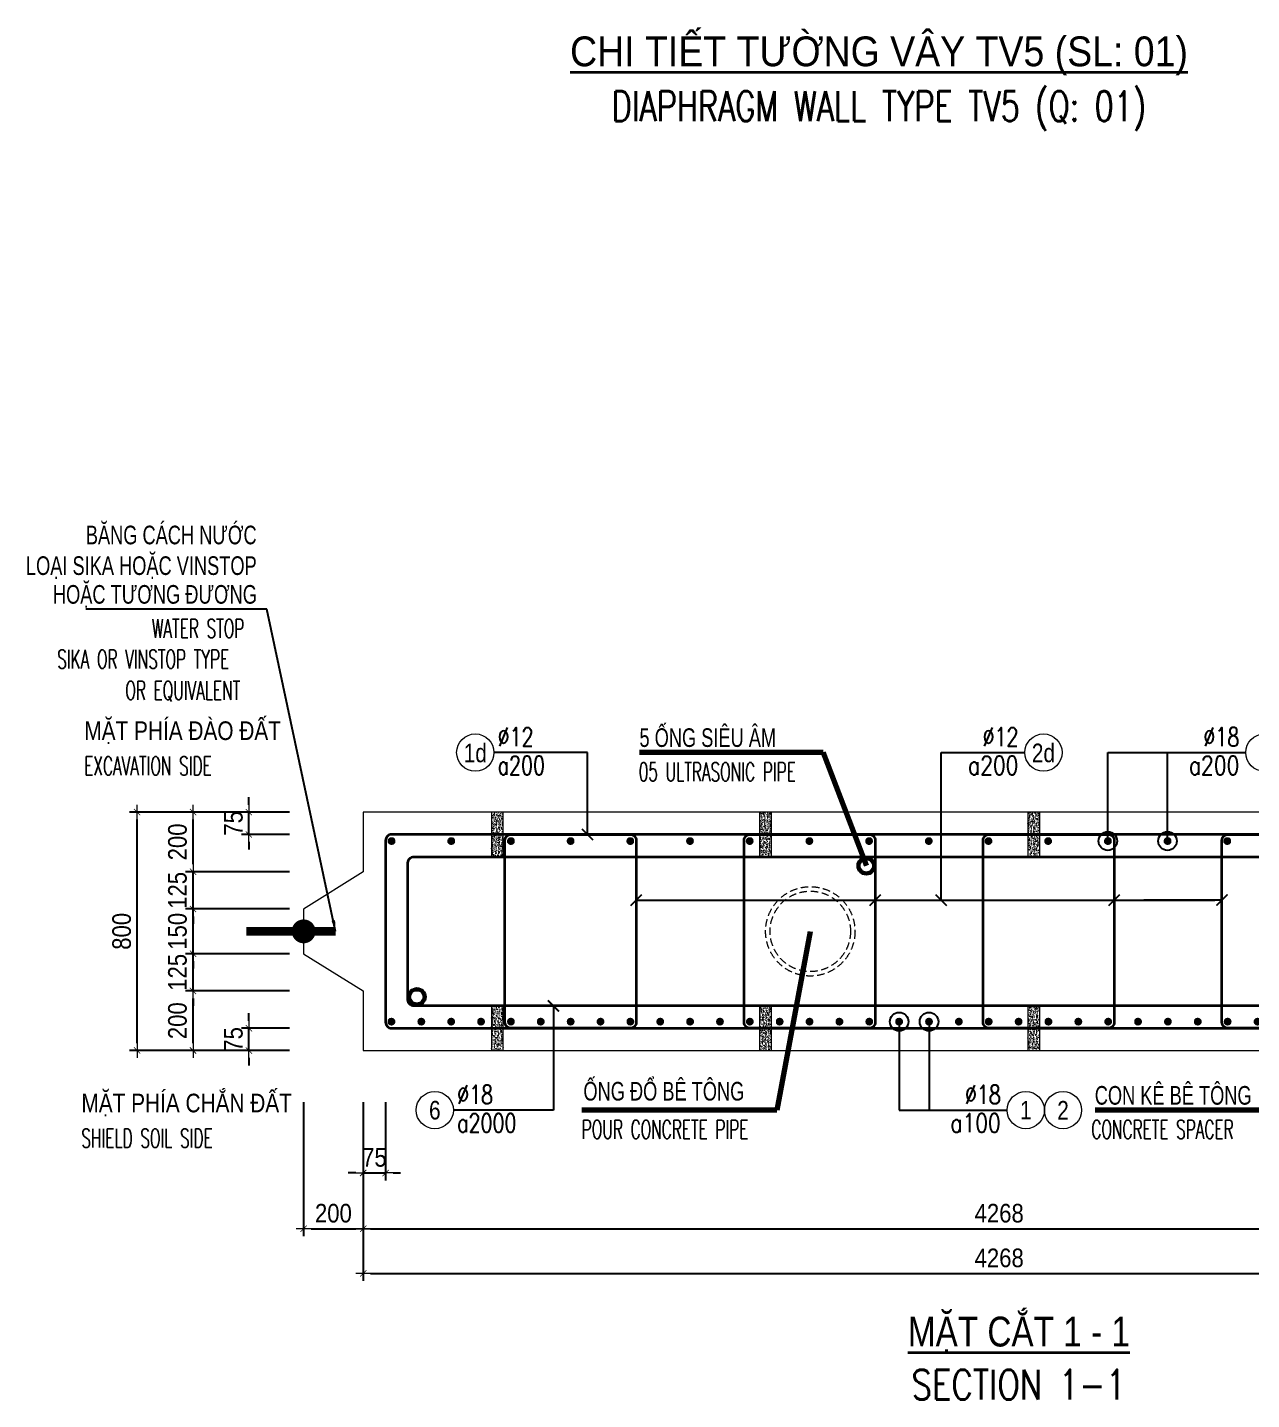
# Model space of a CAD drawing. Header units: millimetres. Extents: x -642477 to 1168880, y -27982 to 330379.
# Drawn here: x 705081 to 717403, y 89738 to 103552 of the extents above; entities that cross this region are included whole.
import ezdxf
from ezdxf.enums import TextEntityAlignment as Align

# ---------------------------------------------------------------- set-up
doc = ezdxf.new("R2010")
doc.units = ezdxf.units.MM
doc.linetypes.add('HIDDEN', pattern=[0.375, 0.25, -0.125])
doc.layers.get('0').update_dxf_attribs({"lineweight": 20})
doc.layers.get('Defpoints').update_dxf_attribs({"color": 151, "lineweight": 9})
for name, color, linetype, lineweight in [('NDC_S_BREAK-LINE', 1, 'Continuous', 15), ('NDC_S_DIAPHGRAM WALL', 3, 'Continuous', 20), ('NDC_S_DIM', 1, 'Continuous', 15), ('NDC_S_ENG TITLE', 3, 'Continuous', 20), ('NDC_S_HATCH MATERIAL', 8, 'Continuous', 13), ('NDC_S_LEADER', 1, 'Continuous', 15), ('NDC_S_LEVEL TEXT', 7, 'Continuous', 20), ('NDC_S_REBAR', 4, 'Continuous', 35), ('NDC_S_VN TEXT', 7, 'Continuous', 20), ('NDC_S_VN TITLE', 6, 'Continuous', 35)]:
    doc.layers.add(name, color=color, linetype=linetype, lineweight=lineweight)
doc.layers.add('NDC_S_REBAR DES.', color=2, linetype='Continuous')
doc.styles.add('ARIAL', font='arial.ttf', dxfattribs={"width": 0.8})
doc.styles.add('NDC_ARIAL', font='arial.ttf', dxfattribs={"width": 0.85})
doc.styles.add('NDC_DIM', font='', dxfattribs={"width": 0.75})
doc.styles.add('NDC_EN TXT', font='romans.shx', dxfattribs={"width": 0.8})
doc.styles.get('NDC_DIM').set_extended_font_data('Dotum')
doc.dimstyles.new('A1-NDC-1-25 (x3)', dxfattribs={"dimscale": 75, "dimtxt": 2.5, "dimasz": 1, "dimexe": 1, "dimexo": 0, "dimgap": 0.8, "dimtad": 1, "dimdec": 0, "dimlfac": 0.333333, "dimdsep": 46, "dimtxsty": 'NDC_ARIAL', "dimblk": 'DIMMARK', "dimcen": 49999.938995, "dimdle": 1.5, "dimclrd": 1, "dimclre": 1, "dimclrt": 3, "dimadec": 0, "dimazin": 0, "dimtfac": 1, "dimtdec": 0, "dimtix": 1, "dimtmove": 2, "dimatfit": 3, "dimfxl": 1, "dimarcsym": 0})
doc.dimstyles.new('NDC_dim_25', dxfattribs={"dimscale": 25, "dimtxt": 2.2, "dimasz": 1.5, "dimexe": 1.5, "dimexo": 2.5, "dimgap": 1, "dimtad": 1, "dimdec": 0, "dimzin": 0, "dimdsep": 46, "dimtxsty": 'NDC_DIM', "dimblk": 'DIMMARK', "dimcen": 0.09, "dimdle": 1.2, "dimclrd": 1, "dimclre": 1, "dimclrt": 3, "dimadec": 0, "dimazin": 0, "dimtfac": 1, "dimtdec": 0, "dimtix": 1, "dimtofl": 0, "dimtmove": 0, "dimatfit": 3, "dimfxl": 6, "dimfxlon": 1, "dimtolj": 1, "dimtzin": 0, "dimarcsym": 0})

# ---------------------------------------------------------------- blocks, each defined once
blk = doc.blocks.new('DIMMARK')
at = {"layer": 'NDC_S_DIM', "color": 1}
blk.add_line((-1.5, 0), (1, 0), dxfattribs=at)
at = {"layer": 'NDC_S_DIM', "color": 2, "const_width": 0.1}
blk.add_lwpolyline([(-0.424, -0.424), (0.424, 0.424)], dxfattribs=at)
blk = doc.blocks.new('Ong sieu am')
at = {"layer": 'NDC_S_HATCH MATERIAL'}
h = blk.add_hatch(dxfattribs=at)
h.set_pattern_fill('ANSI31', color=256, scale=20)
h.set_pattern_definition([(45, (0, 0), (-1.76776695, 1.76776695), [])])
h.paths.add_polyline_path([(-7119.3, 51158.9, 1), (-7179.3, 51158.9, 1)])
h.paths.add_polyline_path([(-7171.3, 51158.9, -1), (-7127.3, 51158.9, -1)], flags=16)
at = {"layer": 'NDC_S_REBAR DES.'}
for radius in [30, 22]:
    blk.add_circle((-7149.3, 51158.9), radius, dxfattribs=at)
blk = doc.blocks.new('ong do BT')
at = {"layer": 'NDC_S_HATCH MATERIAL', "linetype": 'HIDDEN', "ltscale": 100}
for radius in [150, 135]:
    blk.add_circle((-6323.7, 51237.8), radius, dxfattribs=at)
blk = doc.blocks.new('con ke BT')
at = {"layer": 'NDC_S_HATCH MATERIAL'}
h = blk.add_hatch(dxfattribs=at)
h.set_pattern_fill('AR-CONC', color=256, scale=2)
h.set_pattern_definition([(50, (0, 0), (14.3452037, -1.2550427), [1.5, -16.5]), (355, (0, 0), (-2.7750267, 15.0438427), [1.2, -13.2]), (100.451444, (1.195, -0.105), (11.570177, 13.7888), [1.274804, -14.0228422]), (46.1842, (0, 4), (21.3448266, -3.3103856), [2.25, -24.75]), (96.635635, (1.779, 3.724), (18.693239, 19.482372), [1.912207, -21.034275]), (351.184164, (0, 4), (18.693239, 19.482372), [1.8, -19.8]), (21, (2, 3), (11.938141, -8.0523778), [1.5, -16.5]), (326, (2, 3), (4.8663066, 14.503001), [1.2, -13.2]), (71.451445, (2.995, 2.329), (16.8044475, 6.450623), [1.274804, -14.0228422]), (37.5, (0, 0), (0.2431971, 6.6578771), [0, -13.04, 0, -13.4, 0, -13.25]), (7.5, (0, 0), (5.2613907, 7.8882342), [0, -7.64, 0, -12.74, 0, -5.05]), (327.5, (-4.46, 0), (10.6764487, -0.45109743), [0, -5, 0, -15.6, 0, -20.7]), (317.5, (-6.46, 0), (11.6637234, 2.0020996), [0, -6.5, 0, -10.36, 0, -14.7])])
h.paths.add_polyline_path([(-7076.9, 51430.9), (-7116.9, 51430.9), (-7116.9, 51280.9), (-7076.9, 51280.9)])
at = {"layer": 'NDC_S_BREAK-LINE'}
blk.add_lwpolyline([(-7116.9, 51430.9), (-7116.9, 51280.9), (-7076.9, 51280.9), (-7076.9, 51430.9)], close=True, dxfattribs=at)
blk = doc.blocks.new('*U1086')
at = {"layer": 'NDC_S_LEADER', "xscale": 3, "yscale": 3, "zscale": 3}
blk.add_blockref('con ke BT', (21291, -154068), dxfattribs=at)
blk = doc.blocks.new('*U1079')
at = {"layer": 'NDC_S_DIM', "color": 0, "linetype": 'ByBlock', "lineweight": -2, "transparency": 16777216}
for p in [(0, 0), (2700, 0), (5400, 0), (8100, 0)]:
    blk.add_blockref('*U1086', p, dxfattribs=at)
blk = doc.blocks.new('*U1080')
at = {"layer": 'NDC_S_LEADER', "xscale": 3, "yscale": 3, "zscale": 3}
blk.add_blockref('con ke BT', (21291, -154068), dxfattribs=at)
blk = doc.blocks.new('*U1081')
at = {"layer": 'NDC_S_DIM', "color": 0, "linetype": 'ByBlock', "lineweight": -2, "transparency": 16777216}
for p in [(0, 0), (2700, 0), (5400, 0), (8100, 0), (10800, 0)]:
    blk.add_blockref('*U1080', p, dxfattribs=at)
blk = doc.blocks.new('*U367')
blk.add_circle((-2.5, 0), 2.5)
at = {"layer": 'NDC_S_VN TEXT', "color": 3, "style": 'NDC_EN TXT', "width": 0.75}
for tag, p in [('DK1', (0.5, 0.85)), ('KC1', (0.5, -2.97))]:
    blk.add_attdef(tag, p, '', height=2.5, dxfattribs=at)
at = {"layer": 'NDC_S_VN TEXT', "color": 7, "style": 'ARIAL', "width": 0.8}
blk.add_attdef('SH2', text='', height=2.5, dxfattribs=at).set_placement((-2.5, 0), align=Align.MIDDLE)
blk = doc.blocks.new('*U366')
blk.add_circle((2.5, 0), 2.5)
at = {"layer": 'NDC_S_VN TEXT', "color": 3, "style": 'NDC_EN TXT'}
for tag, width, p in [('DK2', 0.75, (-0.85, 0.85)), ('KC2', 0.8, (-0.85, -2.97))]:
    blk.add_attdef(tag, text='', height=2.5, dxfattribs=dict(at, width=width)).set_placement(p, align=Align.RIGHT)
at = {"layer": 'NDC_S_VN TEXT', "color": 7, "style": 'ARIAL', "width": 0.8}
blk.add_attdef('SH3', text='', height=2.5, dxfattribs=at).set_placement((2.5, 0), align=Align.MIDDLE)
blk = doc.blocks.new('kata_block_THEP')
at = {"layer": 'NDC_S_REBAR', "color": 0}
for p, q in [((-0.5, 0), (0.5, 0)), ((-0.35, 0.35), (0.35, -0.35)), ((0.35, 0.35), (-0.35, -0.35)), ((0, 0.5), (0, -0.5))]:
    blk.add_line(p, q, dxfattribs=at)
at = {"layer": 'NDC_S_REBAR', "color": 0, "const_width": 0.0833}
blk.add_lwpolyline([(-0.5, 0, 1), (0.5, 0, 1), (-0.5, 0, 1)], format="xyb", dxfattribs=at)
blk = doc.blocks.new('*U1082')
at = {"layer": 'NDC_S_REBAR', "ltscale": 80, "xscale": 72, "yscale": 72, "zscale": 72}
blk.add_blockref('kata_block_THEP', (0, 0), dxfattribs=at)
blk = doc.blocks.new('*U1083')
at = {"layer": 'NDC_S_LEVEL TEXT', "color": 0, "linetype": 'ByBlock', "lineweight": -2, "transparency": 16777216}
for p in [(0, 0), (600.9, 0), (1201.8, 0), (1802.7, 0), (2403.6, 0), (3004.5, 0), (3605.4, 0), (4206.3, 0), (4807.2, 0), (5408.1, 0), (6009, 0), (6609.9, 0), (7210.8, 0), (7811.7, 0), (8412.6, 0), (9013.5, 0), (9614.4, 0), (10215.3, 0), (10816.2, 0), (11417.1, 0), (12018, 0)]:
    blk.add_blockref('*U1082', p, dxfattribs=at)
blk = doc.blocks.new('*U1084')
at = {"layer": 'NDC_S_REBAR', "ltscale": 80, "xscale": 72, "yscale": 72, "zscale": 72}
blk.add_blockref('kata_block_THEP', (0, 0), dxfattribs=at)
blk = doc.blocks.new('*U1085')
at = {"layer": 'NDC_S_LEVEL TEXT', "color": 0, "linetype": 'ByBlock', "lineweight": -2, "transparency": 16777216}
for p in [(0, 0), (300.6, 0), (601.2, 0), (901.8, 0), (1202.4, 0), (1503, 0), (1803.6, 0), (2104.2, 0), (2404.8, 0), (2705.4, 0), (3006, 0), (3306.6, 0), (3607.2, 0), (3907.8, 0), (4208.4, 0), (4509, 0), (4809.6, 0), (5110.2, 0), (5410.8, 0), (5711.4, 0), (6012, 0), (6312.6, 0), (6613.2, 0), (6913.8, 0), (7214.4, 0), (7515, 0), (7815.6, 0), (8116.2, 0), (8416.8, 0), (8717.4, 0), (9018, 0), (9318.6, 0), (9619.2, 0), (9919.8, 0), (10220.4, 0), (10521, 0), (10821.6, 0), (11122.2, 0), (11422.8, 0), (11723.4, 0), (12024, 0)]:
    blk.add_blockref('*U1084', p, dxfattribs=at)
blk = doc.blocks.new('*D1088')
at = {"layer": 'Defpoints', "color": 0, "ltscale": 100, "transparency": 16777216}
for p in [(708461, 92732), (708686, 92732), (708686, 92019)]:
    blk.add_point(p, dxfattribs=at)
at = {"layer": 'NDC_S_DIM', "color": 1, "lineweight": -2, "ltscale": 100, "transparency": 16777216}
for p, q in [((708461, 92732), (708461, 91944)), ((708686, 92732), (708686, 91944)), ((708386, 92019), (708311, 92019)), ((708461, 92019), (708686, 92019)), ((708761, 92019), (708836, 92019))]:
    blk.add_line(p, q, dxfattribs=at)
at = {"layer": 'NDC_S_DIM', "color": 1, "lineweight": -2, "ltscale": 100, "transparency": 16777216, "xscale": 75, "yscale": 75, "zscale": 75}
blk.add_blockref('DIMMARK', (708461, 92019), dxfattribs=at)
at = {"layer": 'NDC_S_DIM', "color": 1, "lineweight": -2, "ltscale": 100, "transparency": 16777216, "xscale": 75, "yscale": 75, "zscale": 75, "rotation": 180}
blk.add_blockref('DIMMARK', (708686, 92019), dxfattribs=at)
at = {"layer": 'NDC_S_DIM', "color": 3, "ltscale": 100, "transparency": 16777216, "insert": (708574, 92175), "char_height": 187.5, "attachment_point": 5, "style": 'NDC_ARIAL'}
blk.add_mtext('75', dxfattribs=at)
blk = doc.blocks.new('*D1090')
at = {"layer": 'Defpoints', "color": 0, "ltscale": 100, "transparency": 16777216}
for p in [(707861, 92732), (708461, 92732), (708461, 91457)]:
    blk.add_point(p, dxfattribs=at)
at = {"layer": 'NDC_S_DIM', "color": 1, "lineweight": -2, "ltscale": 100, "transparency": 16777216}
for p, q in [((707861, 92732), (707861, 91382)), ((708461, 92732), (708461, 91382)), ((707936, 91457), (708386, 91457))]:
    blk.add_line(p, q, dxfattribs=at)
at = {"layer": 'NDC_S_DIM', "color": 1, "lineweight": -2, "ltscale": 100, "transparency": 16777216, "xscale": 75, "yscale": 75, "zscale": 75, "rotation": 180}
blk.add_blockref('DIMMARK', (707861, 91457), dxfattribs=at)
at = {"layer": 'NDC_S_DIM', "color": 1, "lineweight": -2, "ltscale": 100, "transparency": 16777216, "xscale": 75, "yscale": 75, "zscale": 75}
blk.add_blockref('DIMMARK', (708461, 91457), dxfattribs=at)
at = {"layer": 'NDC_S_DIM', "color": 3, "ltscale": 100, "transparency": 16777216, "insert": (708161, 91613), "char_height": 187.5, "attachment_point": 5, "style": 'NDC_ARIAL'}
blk.add_mtext('200', dxfattribs=at)
blk = doc.blocks.new('*D1091')
at = {"layer": 'Defpoints', "color": 0, "ltscale": 100, "transparency": 16777216}
for p in [(708461, 92732), (721264, 92732), (721264, 91457)]:
    blk.add_point(p, dxfattribs=at)
at = {"layer": 'NDC_S_DIM', "color": 1, "lineweight": -2, "ltscale": 100, "transparency": 16777216}
for p, q in [((708461, 92732), (708461, 91382)), ((721264, 92732), (721264, 91382)), ((708536, 91457), (721189, 91457))]:
    blk.add_line(p, q, dxfattribs=at)
at = {"layer": 'NDC_S_DIM', "color": 1, "lineweight": -2, "ltscale": 100, "transparency": 16777216, "xscale": 75, "yscale": 75, "zscale": 75, "rotation": 180}
blk.add_blockref('DIMMARK', (708461, 91457), dxfattribs=at)
at = {"layer": 'NDC_S_DIM', "color": 1, "lineweight": -2, "ltscale": 100, "transparency": 16777216, "xscale": 75, "yscale": 75, "zscale": 75}
blk.add_blockref('DIMMARK', (721264, 91457), dxfattribs=at)
at = {"layer": 'NDC_S_DIM', "color": 3, "ltscale": 100, "transparency": 16777216, "insert": (714863, 91613), "char_height": 187.5, "attachment_point": 5, "style": 'NDC_ARIAL'}
blk.add_mtext('4268', dxfattribs=at)
blk = doc.blocks.new('*D1092')
at = {"layer": 'Defpoints', "color": 0, "ltscale": 100, "transparency": 16777216}
for p in [(708461, 92732), (721264, 92732), (721264, 91007)]:
    blk.add_point(p, dxfattribs=at)
at = {"layer": 'NDC_S_DIM', "color": 1, "lineweight": -2, "ltscale": 100, "transparency": 16777216}
for p, q in [((708461, 92732), (708461, 90932)), ((721264, 92732), (721264, 90932)), ((708536, 91007), (721189, 91007))]:
    blk.add_line(p, q, dxfattribs=at)
at = {"layer": 'NDC_S_DIM', "color": 1, "lineweight": -2, "ltscale": 100, "transparency": 16777216, "xscale": 75, "yscale": 75, "zscale": 75, "rotation": 180}
blk.add_blockref('DIMMARK', (708461, 91007), dxfattribs=at)
at = {"layer": 'NDC_S_DIM', "color": 1, "lineweight": -2, "ltscale": 100, "transparency": 16777216, "xscale": 75, "yscale": 75, "zscale": 75}
blk.add_blockref('DIMMARK', (721264, 91007), dxfattribs=at)
at = {"layer": 'NDC_S_DIM', "color": 3, "ltscale": 100, "transparency": 16777216, "insert": (714863, 91163), "char_height": 187.5, "attachment_point": 5, "style": 'NDC_ARIAL'}
blk.add_mtext('4268', dxfattribs=at)
blk = doc.blocks.new('*D1093')
at = {"layer": 'Defpoints', "color": 0, "ltscale": 100, "transparency": 16777216}
for p in [(706748, 93852), (707719, 93852), (707719, 93252)]:
    blk.add_point(p, dxfattribs=at)
at = {"layer": 'NDC_S_DIM', "color": 1, "lineweight": -2, "ltscale": 100, "transparency": 16777216}
for p, q in [((707719, 93852), (706673, 93852)), ((706748, 93327), (706748, 93777)), ((707719, 93252), (706673, 93252))]:
    blk.add_line(p, q, dxfattribs=at)
at = {"layer": 'NDC_S_DIM', "color": 1, "lineweight": -2, "ltscale": 100, "transparency": 16777216, "xscale": 75, "yscale": 75, "zscale": 75}
for p, rotation in [((706748, 93852), 90), ((706748, 93252), 270)]:
    blk.add_blockref('DIMMARK', p, dxfattribs=dict(at, rotation=rotation))
at = {"layer": 'NDC_S_DIM', "color": 3, "ltscale": 100, "transparency": 16777216, "insert": (706592, 93552), "char_height": 187.5, "attachment_point": 5, "rotation": 90, "style": 'NDC_ARIAL'}
blk.add_mtext('200', dxfattribs=at)
blk = doc.blocks.new('*D1094')
at = {"layer": 'Defpoints', "color": 0, "ltscale": 100, "transparency": 16777216}
for p in [(706748, 94227), (707719, 94227), (707719, 93852)]:
    blk.add_point(p, dxfattribs=at)
at = {"layer": 'NDC_S_DIM', "color": 1, "lineweight": -2, "ltscale": 100, "transparency": 16777216}
for p, q in [((706748, 94302), (706748, 94377)), ((707719, 94227), (706673, 94227)), ((706748, 93852), (706748, 94227)), ((707719, 93852), (706673, 93852)), ((706748, 93777), (706748, 93702))]:
    blk.add_line(p, q, dxfattribs=at)
at = {"layer": 'NDC_S_DIM', "color": 1, "lineweight": -2, "ltscale": 100, "transparency": 16777216, "xscale": 75, "yscale": 75, "zscale": 75}
for p, rotation in [((706748, 94227), 270), ((706748, 93852), 90)]:
    blk.add_blockref('DIMMARK', p, dxfattribs=dict(at, rotation=rotation))
at = {"layer": 'NDC_S_DIM', "color": 3, "ltscale": 100, "transparency": 16777216, "insert": (706592, 94039), "char_height": 187.5, "attachment_point": 5, "rotation": 90, "style": 'NDC_ARIAL'}
blk.add_mtext('125', dxfattribs=at)
blk = doc.blocks.new('*D1095')
at = {"layer": 'Defpoints', "color": 0, "ltscale": 100, "transparency": 16777216}
for p in [(706748, 94677), (707719, 94677), (707719, 94227)]:
    blk.add_point(p, dxfattribs=at)
at = {"layer": 'NDC_S_DIM', "color": 1, "lineweight": -2, "ltscale": 100, "transparency": 16777216}
for p, q in [((706748, 94752), (706748, 94827)), ((707719, 94677), (706673, 94677)), ((706748, 94227), (706748, 94677)), ((707719, 94227), (706673, 94227)), ((706748, 94152), (706748, 94077))]:
    blk.add_line(p, q, dxfattribs=at)
at = {"layer": 'NDC_S_DIM', "color": 1, "lineweight": -2, "ltscale": 100, "transparency": 16777216, "xscale": 75, "yscale": 75, "zscale": 75}
for p, rotation in [((706748, 94677), 270), ((706748, 94227), 90)]:
    blk.add_blockref('DIMMARK', p, dxfattribs=dict(at, rotation=rotation))
at = {"layer": 'NDC_S_DIM', "color": 3, "ltscale": 100, "transparency": 16777216, "insert": (706592, 94452), "char_height": 187.5, "attachment_point": 5, "rotation": 90, "style": 'NDC_ARIAL'}
blk.add_mtext('150', dxfattribs=at)
blk = doc.blocks.new('*D1096')
at = {"layer": 'Defpoints', "color": 0, "ltscale": 100, "transparency": 16777216}
for p in [(706748, 95052), (707719, 95052), (707719, 94677)]:
    blk.add_point(p, dxfattribs=at)
at = {"layer": 'NDC_S_DIM', "color": 1, "lineweight": -2, "ltscale": 100, "transparency": 16777216}
for p, q in [((706748, 95127), (706748, 95202)), ((707719, 95052), (706673, 95052)), ((706748, 94677), (706748, 95052)), ((707719, 94677), (706673, 94677)), ((706748, 94602), (706748, 94527))]:
    blk.add_line(p, q, dxfattribs=at)
at = {"layer": 'NDC_S_DIM', "color": 1, "lineweight": -2, "ltscale": 100, "transparency": 16777216, "xscale": 75, "yscale": 75, "zscale": 75}
for p, rotation in [((706748, 95052), 270), ((706748, 94677), 90)]:
    blk.add_blockref('DIMMARK', p, dxfattribs=dict(at, rotation=rotation))
at = {"layer": 'NDC_S_DIM', "color": 3, "ltscale": 100, "transparency": 16777216, "insert": (706592, 94864), "char_height": 187.5, "attachment_point": 5, "rotation": 90, "style": 'NDC_ARIAL'}
blk.add_mtext('125', dxfattribs=at)
blk = doc.blocks.new('*D1097')
at = {"layer": 'Defpoints', "color": 0, "ltscale": 100, "transparency": 16777216}
for p in [(706748, 95652), (707719, 95652), (707719, 95052)]:
    blk.add_point(p, dxfattribs=at)
at = {"layer": 'NDC_S_DIM', "color": 1, "lineweight": -2, "ltscale": 100, "transparency": 16777216}
for p, q in [((707719, 95652), (706673, 95652)), ((706748, 95127), (706748, 95577)), ((707719, 95052), (706673, 95052))]:
    blk.add_line(p, q, dxfattribs=at)
at = {"layer": 'NDC_S_DIM', "color": 1, "lineweight": -2, "ltscale": 100, "transparency": 16777216, "xscale": 75, "yscale": 75, "zscale": 75}
for p, rotation in [((706748, 95652), 90), ((706748, 95052), 270)]:
    blk.add_blockref('DIMMARK', p, dxfattribs=dict(at, rotation=rotation))
at = {"layer": 'NDC_S_DIM', "color": 3, "ltscale": 100, "transparency": 16777216, "insert": (706592, 95352), "char_height": 187.5, "attachment_point": 5, "rotation": 90, "style": 'NDC_ARIAL'}
blk.add_mtext('200', dxfattribs=at)
blk = doc.blocks.new('*D1098')
at = {"layer": 'Defpoints', "color": 0, "ltscale": 100, "transparency": 16777216}
for p in [(706185, 95652), (707719, 95652), (707719, 93252)]:
    blk.add_point(p, dxfattribs=at)
at = {"layer": 'NDC_S_DIM', "color": 1, "lineweight": -2, "ltscale": 100, "transparency": 16777216}
for p, q in [((707719, 95652), (706110, 95652)), ((706185, 93327), (706185, 95577)), ((707719, 93252), (706110, 93252))]:
    blk.add_line(p, q, dxfattribs=at)
at = {"layer": 'NDC_S_DIM', "color": 1, "lineweight": -2, "ltscale": 100, "transparency": 16777216, "xscale": 75, "yscale": 75, "zscale": 75}
for p, rotation in [((706185, 95652), 90), ((706185, 93252), 270)]:
    blk.add_blockref('DIMMARK', p, dxfattribs=dict(at, rotation=rotation))
at = {"layer": 'NDC_S_DIM', "color": 3, "ltscale": 100, "transparency": 16777216, "insert": (706030, 94452), "char_height": 187.5, "attachment_point": 5, "rotation": 90, "style": 'NDC_ARIAL'}
blk.add_mtext('800', dxfattribs=at)
blk = doc.blocks.new('*D1099')
at = {"layer": 'Defpoints', "color": 0, "ltscale": 100, "transparency": 16777216}
for p in [(707310, 93477), (707719, 93477), (707719, 93252)]:
    blk.add_point(p, dxfattribs=at)
at = {"layer": 'NDC_S_DIM', "color": 1, "lineweight": -2, "ltscale": 100, "transparency": 16777216}
for p, q in [((707310, 93552), (707310, 93627)), ((707719, 93477), (707235, 93477)), ((707310, 93252), (707310, 93477)), ((707719, 93252), (707235, 93252)), ((707310, 93177), (707310, 93102))]:
    blk.add_line(p, q, dxfattribs=at)
at = {"layer": 'NDC_S_DIM', "color": 1, "lineweight": -2, "ltscale": 100, "transparency": 16777216, "xscale": 75, "yscale": 75, "zscale": 75}
for p, rotation in [((707310, 93477), 270), ((707310, 93252), 90)]:
    blk.add_blockref('DIMMARK', p, dxfattribs=dict(at, rotation=rotation))
at = {"layer": 'NDC_S_DIM', "color": 3, "ltscale": 100, "transparency": 16777216, "insert": (707155, 93364), "char_height": 187.5, "attachment_point": 5, "rotation": 90, "style": 'NDC_ARIAL'}
blk.add_mtext('75', dxfattribs=at)
blk = doc.blocks.new('*D1087')
at = {"layer": 'Defpoints', "color": 0, "ltscale": 100, "transparency": 16777216}
for p in [(707310, 95652), (707719, 95652), (707719, 95427)]:
    blk.add_point(p, dxfattribs=at)
at = {"layer": 'NDC_S_DIM', "color": 1, "lineweight": -2, "ltscale": 100, "transparency": 16777216}
for p, q in [((707310, 95727), (707310, 95802)), ((707719, 95652), (707235, 95652)), ((707310, 95427), (707310, 95652)), ((707719, 95427), (707235, 95427)), ((707310, 95352), (707310, 95277))]:
    blk.add_line(p, q, dxfattribs=at)
at = {"layer": 'NDC_S_DIM', "color": 1, "lineweight": -2, "ltscale": 100, "transparency": 16777216, "xscale": 75, "yscale": 75, "zscale": 75}
for p, rotation in [((707310, 95652), 270), ((707310, 95427), 90)]:
    blk.add_blockref('DIMMARK', p, dxfattribs=dict(at, rotation=rotation))
at = {"layer": 'NDC_S_DIM', "color": 3, "ltscale": 100, "transparency": 16777216, "insert": (707155, 95539), "char_height": 187.5, "attachment_point": 5, "rotation": 90, "style": 'NDC_ARIAL'}
blk.add_mtext('75', dxfattribs=at)
blk = doc.blocks.new('*D1121')
at = {"layer": 'Defpoints', "color": 0, "ltscale": 100, "transparency": 16777216}
for p in [(718864, 101652), (718658, 96009), (708461, 95652), (718864, 95652), (718864, 95652)]:
    blk.add_point(p, dxfattribs=at)
at = {"layer": 'NDC_S_DIM', "color": 1, "lineweight": -2, "ltscale": 100, "transparency": 16777216}
blk.add_arc((718864, 95652), 412, 100.4395, 169.5605, dxfattribs=at)
at = {"layer": 'NDC_S_DIM', "color": 1, "lineweight": -2, "ltscale": 100, "transparency": 16777216, "xscale": 75, "yscale": 75, "zscale": 75}
for p, rotation in [((718864, 96064), 5.219738481980111), ((718452, 95652), 264.7802613223245)]:
    blk.add_blockref('DIMMARK', p, dxfattribs=dict(at, rotation=rotation))
at = {"layer": 'NDC_S_DIM', "color": 3, "ltscale": 100, "transparency": 16777216, "insert": (718462, 96053), "char_height": 187.5, "attachment_point": 5, "rotation": 45, "style": 'NDC_ARIAL'}
blk.add_mtext('90°', dxfattribs=at)

msp = doc.modelspace()

# ---------------------------------------------------------------- linework, layer by layer
at = {"layer": 'NDC_S_DIAPHGRAM WALL', "ltscale": 0.01}
msp.add_lwpolyline([(708461.4, 93251.6), (721263.9, 93251.6), (721263.9, 101651.6), (720663.9, 101651.6), (720288.9, 101051.6), (719838.9, 101051.6), (719463.9, 101651.6), (718863.9, 101651.6), (718863.9, 95651.6), (708461.4, 95651.6), (708461.4, 95051.6), (707861.4, 94676.6), (707861.4, 94226.6), (708461.4, 93851.6)], close=True, dxfattribs=at)
msp.add_lwpolyline([(708461.4, 95651.6), (708461.4, 95051.6), (707861.4, 94676.6), (707861.4, 94226.6), (708461.4, 93851.6), (708461.4, 93251.6)], dxfattribs=at)
at = {"layer": 'NDC_S_DIAPHGRAM WALL', "ltscale": 50, "const_width": 90}
msp.add_lwpolyline([(708183.4, 94451.6), (707283.4, 94451.6)], dxfattribs=at)
at = {"layer": 'NDC_S_DIAPHGRAM WALL', "ltscale": 50, "const_width": 120}
msp.add_lwpolyline([(707921.4, 94451.6, -1), (707801.4, 94451.6, -1)], format="xyb", close=True, dxfattribs=at)
at = {"layer": 'NDC_S_DIM'}
msp.add_circle((715505.6, 92651.6), 187.5, dxfattribs=at)
at = {"layer": 'NDC_S_REBAR'}
for points in [[(708746.4, 95426.6, 0.4142136), (708686.4, 95366.6), (708686.4, 93536.6, 0.4142136), (708746.4, 93476.6), (708746.4, 93476.6), (720978.9, 93476.6, 0.4142136), (721038.9, 93536.6), (721038.9, 95366.6, 0.4142136), (720978.9, 95426.6)], [(709948.3, 95426.6), (711149.6, 95426.6, -0.4142136), (711209.6, 95366.6), (711209.6, 93536.6, -0.4142136), (711149.6, 93476.6), (709948.3, 93476.6, -0.4142136), (709888.3, 93536.6), (709888.3, 95366.6, -0.4142136)], [(712354.3, 95426.6), (713555.6, 95426.6, -0.4142136), (713615.6, 95366.6), (713615.6, 93536.6, -0.4142136), (713555.6, 93476.6), (712354.3, 93476.6, -0.4142136), (712294.3, 93536.6), (712294.3, 95366.6, -0.4142136)], [(714760.3, 95426.6), (715961.6, 95426.6, -0.4142136), (716021.6, 95366.6), (716021.6, 93536.6, -0.4142136), (715961.6, 93476.6), (714760.3, 93476.6, -0.4142136), (714700.3, 93536.6), (714700.3, 95366.6, -0.4142136)], [(717165.7, 95426.6), (718367, 95426.6, -0.4142136), (718427, 95366.6), (718427, 93536.6, -0.4142136), (718367, 93476.6), (717165.7, 93476.6, -0.4142136), (717105.7, 93536.6), (717105.7, 95366.6, -0.4142136)], [(708971.4, 95201.6), (720753.9, 95201.6, -0.4142136), (720813.9, 95141.6), (720813.9, 93761.6, -0.4142136), (720753.9, 93701.6), (708971.4, 93701.6, -0.4142136), (708911.4, 93761.6), (708911.4, 95141.6, -0.4142136)]]:
    msp.add_lwpolyline(points, format="xyb", close=True, dxfattribs=at)

# ---------------------------------------------------------------- block references
at = {"layer": 'NDC_S_DIM', "ltscale": 80, "xscale": 75, "yscale": 75, "zscale": 75}
for name, p, values in [('*U367', (709776.7, 96251.6), {'SH2': '1d', 'DK1': '%%c12', 'KC1': 'a200'}), ('*U366', (715120.9, 96251.6), {'SH3': '2d', 'DK2': '%%c12', 'KC2': 'a200'}), ('*U366', (717344, 96251.6), {'SH3': '1', 'DK2': '%%C18', 'KC2': 'a200'}), ('*U367', (709369.4, 92651.6), {'SH2': '6', 'DK1': '%%C18', 'KC1': 'a2000'}), ('*U366', (714943.1, 92651.6), {'SH3': '1', 'DK2': '%%C18', 'KC2': 'a100'})]:
    msp.add_blockref(name, p, dxfattribs=at).add_auto_attribs(values)
at = {"layer": 'NDC_S_DIM'}
for name, p in [('*U1079', (709810.8, 95426.6)), ('*U1081', (709810.8, 93476.6))]:
    msp.add_blockref(name, p, dxfattribs=at)
at = {"layer": 'NDC_S_LEADER', "xscale": 3, "yscale": 3, "zscale": 3}
for name, p in [('Ong sieu am', (734973.5, -58365)), ('ong do BT', (731932.6, -59261.9)), ('Ong sieu am', (730449.2, -59685))]:
    msp.add_blockref(name, p, dxfattribs=at)
at = {"layer": 'NDC_S_LEVEL TEXT'}
msp.add_blockref('*U1083', (708745.8, 95360.6), dxfattribs=at)
at = {"layer": 'NDC_S_LEVEL TEXT', "extrusion": (0, 0, -1), "zscale": -1, "rotation": 180}
msp.add_blockref('*U1085', (-708745.8, 93542.6), dxfattribs=at)

# ---------------------------------------------------------------- texts
at = {"layer": 'NDC_S_ENG TITLE', "style": 'NDC_EN TXT'}
for s, width, p in [('DIAPHRAGM WALL TYPE TV5 (Q: 01)', 0.75, (713653.2, 102738.2)), ('SECTION 1-1', 0.8, (715061, 89887.9))]:
    msp.add_text(s, height=300, dxfattribs=dict(at, width=width)).set_placement(p, align=Align.MIDDLE)
at = {"layer": 'NDC_S_ENG TITLE', "style": 'NDC_EN TXT', "width": 0.6}
for s, p in [('WATER STOP', (706334.9, 97500)), ('SIKA OR VINSTOP TYPE', (705381.3, 97191.4)), ('OR EQUIVALENT', (706067, 96877.9)), ('EXCAVATION SIDE', (705653.9, 96117.2)), ('05 ULTRASONIC PIPE', (711234.7, 96057.9)), ('SHIELD SOIL SIDE', (705624.7, 92368.7)), ('POUR CONCRETE PIPE', (710660.9, 92457.9)), ('CONCRETE SPACER', (715791.2, 92457.9))]:
    msp.add_text(s, height=187.5, dxfattribs=at).set_placement(p, align=Align.MIDDLE_LEFT)
at = {"layer": 'NDC_S_LEVEL TEXT', "style": 'NDC_ARIAL'}
for s, width, p in [('BĂNG CÁCH NƯỚC', 0.7, (705668.9, 98442.2)), ('LOẠI SIKA HOẶC VINSTOP', 0.7, (705066.2, 98133.5)), ('HOẶC TƯƠNG ĐƯƠNG', 0.7, (705337.8, 97844.2)), ('MẶT PHÍA ĐÀO ĐẤT', 0.8, (705653.9, 96471.9)), ('5 ỐNG SIÊU ÂM', 0.7, (711242, 96402.1)), ('ỐNG ĐỔ BÊ TÔNG', 0.7, (710677.7, 92842)), ('MẶT PHÍA CHẮN ĐẤT', 0.8, (705624.7, 92723.4)), ('CON KÊ BÊ TÔNG', 0.7, (715825.1, 92800.7))]:
    msp.add_text(s, height=187.5, dxfattribs=dict(at, width=width)).set_placement(p, align=Align.MIDDLE_LEFT)
at = {"layer": 'NDC_S_VN TEXT', "color": 7, "style": 'ARIAL', "width": 0.8}
msp.add_text('2', height=187.5, dxfattribs=at).set_placement((715505.6, 92651.6), align=Align.MIDDLE)
at = {"layer": 'NDC_S_VN TITLE', "style": 'NDC_ARIAL'}
for s, width, p in [('%%UCHI TIẾT TƯỜNG VÂY TV5 (SL: 01)', 0.9, (713653.2, 103311.4)), ('%%UMẶT CẮT 1 - 1', 0.8, (715061, 90434.5))]:
    msp.add_text(s, height=300, dxfattribs=dict(at, width=width)).set_placement(p, align=Align.MIDDLE)

# ---------------------------------------------------------------- dimensions: what is measured, and where the dimension line sits
at = {"layer": 'NDC_S_DIM', "ltscale": 100}
dim = msp.add_angular_dim_2l(base=(718657.8, 96008.5), line1=((718863.9, 101651.6), (718863.9, 95651.6)), line2=((718863.9, 95651.6), (708461.4, 95651.6)), dimstyle='A1-NDC-1-25 (x3)', dxfattribs=at)
dim.commit()
dim.dimension.update_dxf_attribs({"geometry": '*D1121', "text_midpoint": (718462.3, 96053.2)})
for base, p1, p2, picture, middle in [((707310.5, 95651.6), (707719.4, 95426.6), (707719.4, 95651.6), '*D1087', (707155.1, 95539.1)), ((706185.5, 95651.6), (707719.4, 93251.6), (707719.4, 95651.6), '*D1098', (706029.7, 94451.6)), ((706748, 95651.6), (707719.4, 95051.6), (707719.4, 95651.6), '*D1097', (706592.2, 95351.6)), ((706748, 95051.6), (707719.4, 94676.6), (707719.4, 95051.6), '*D1096', (706592.2, 94864.1)), ((706748, 94676.6), (707719.4, 94226.6), (707719.4, 94676.6), '*D1095', (706592.2, 94451.6)), ((706748, 94226.6), (707719.4, 93851.6), (707719.4, 94226.6), '*D1094', (706592.2, 94039.1)), ((706748, 93851.6), (707719.4, 93251.6), (707719.4, 93851.6), '*D1093', (706592.2, 93551.6)), ((707310.5, 93476.6), (707719.4, 93251.6), (707719.4, 93476.6), '*D1099', (707155.1, 93364.1))]:
    dim = msp.add_linear_dim(base=base, p1=p1, p2=p2, angle=90, dimstyle='A1-NDC-1-25 (x3)', dxfattribs=at)
    dim.commit()
    dim.dimension.update_dxf_attribs({"geometry": picture, "text_midpoint": middle})
for base, p1, p2, picture, middle in [((708461.4, 91456.9), (707861.4, 92731.6), (708461.4, 92731.6), '*D1090', (708161.4, 91612.6)), ((708686.4, 92019.4), (708461.4, 92731.6), (708686.4, 92731.6), '*D1088', (708573.9, 92174.7)), ((721263.9225, 91456.8882), (708461.3698, 92731.5929), (721263.9225, 92731.5929), '*D1091', (714862.6462, 91612.6206)), ((721263.9225, 91006.8882), (708461.3698, 92731.5929), (721263.9225, 92731.5929), '*D1092', (714862.6462, 91162.6206))]:
    dim = msp.add_linear_dim(base=base, p1=p1, p2=p2, dimstyle='A1-NDC-1-25 (x3)', dxfattribs=at)
    dim.commit()
    dim.dimension.update_dxf_attribs({"geometry": picture, "text_midpoint": middle})

# ---------------------------------------------------------------- leaders
at = {"layer": 'NDC_S_LEADER'}
for points, override in [([(708183.4, 94451.6), (707492.2, 97693.7), (705669.8, 97693.7)], {"dimasz": 4.5}), ([(710718, 95426.6), (710718, 96251.6), (709776.7, 96251.6)], {"dimasz": 4.5, "dimldrblk": 'ArchTick'}), ([(713525.6, 95111.6), (713089.9, 96251.6), (711242.9, 96251.6)], {"dimasz": 4.5, "dimlwd": 65533}), ([(714279.2, 94765.8), (714279.2, 96251.6), (715120.9, 96251.6)], {"dimasz": 4.5, "dimldrblk": 'ArchTick'}), ([(715956.6, 95360.6), (715956.6, 96251.6), (717344, 96251.6)], {"dimasz": 7.5, "dimldrblk": 'DotBlank'}), ([(716557.5, 95360.6), (716557.5, 96251.6), (717344, 96251.6)], {"dimasz": 7.5, "dimldrblk": 'DotBlank'}), ([(711209.6, 94765.8), (717033.7, 94765.8)], {"dimasz": 4.5, "dimldrblk": 'ArchTick'}), ([(713615.6, 94765.8), (717033.7, 94765.8)], {"dimasz": 4.5, "dimldrblk": 'ArchTick'}), ([(716021.6, 94765.8), (717033.7, 94765.8)], {"dimasz": 4.5, "dimldrblk": 'ArchTick'}), ([(717105.7, 94765.8), (716317.7, 94765.8)], {"dimasz": 4.5, "dimldrblk": 'ArchTick'}), ([(712961.4, 94451.6), (712625, 92651.6), (710661.8, 92651.6)], {"dimasz": 4.5, "dimlwd": 65533}), ([(710375.2, 93701.6), (710375.2, 92651.6), (709369.4, 92651.6)], {"dimasz": 4.5, "dimldrblk": 'ArchTick'}), ([(713856, 93542.6), (713856, 92651.6), (714943.1, 92651.6)], {"dimasz": 7.5, "dimldrblk": 'DotBlank'}), ([(714156.6, 93542.6), (714156.6, 92651.6), (714943.1, 92651.6)], {"dimasz": 7.5, "dimldrblk": 'DotBlank'}), ([(717918.7, 93372.4), (717502.7, 92651.6), (715830.6, 92651.6)], {"dimasz": 4.5, "dimlwd": 65533})]:
    msp.add_leader(points, dimstyle='NDC_dim_25', override=override, dxfattribs=at)

doc.saveas('drawing.dxf')
